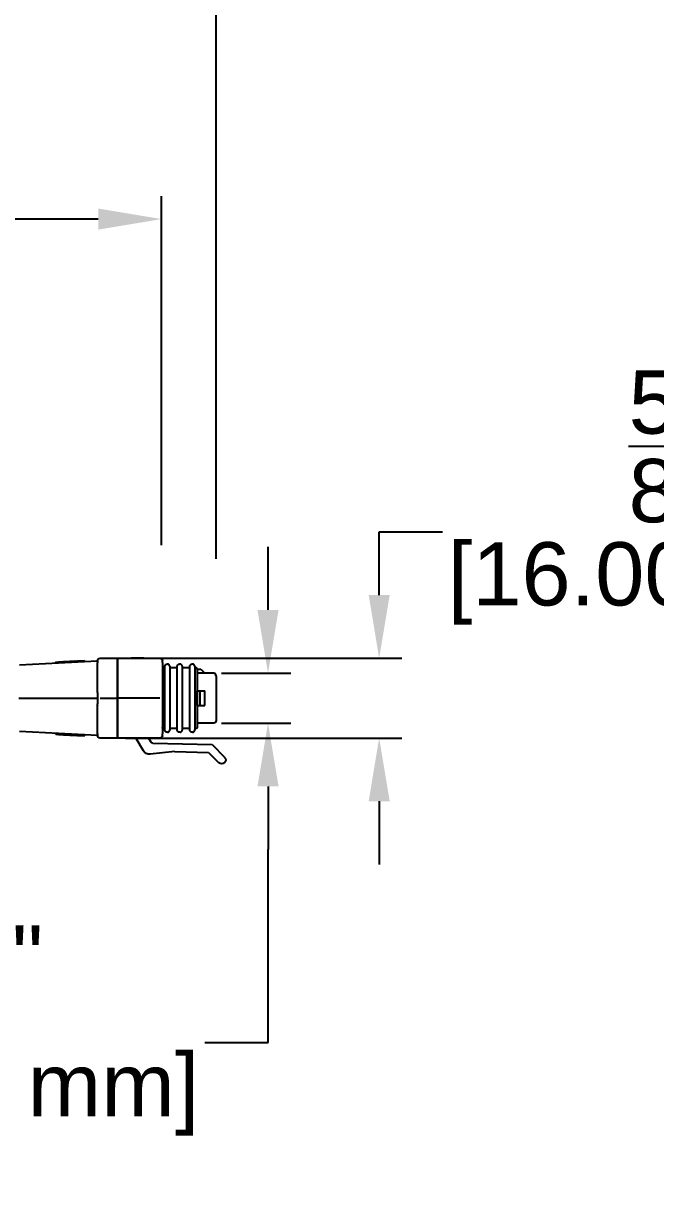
# Model space of a CAD drawing. Header units: inches. Extents: x -8.9 to 62.9, y -1.2 to 30.1.
# Drawn here: x 52.88 to 57.87, y 10.42 to 19.63 of the extents above; entities that cross this region are included whole.
import ezdxf

# ---------------------------------------------------------------- set-up
doc = ezdxf.new("R2010")
doc.units = ezdxf.units.IN
doc.header["$MEASUREMENT"] = 0
doc.layers.get('Defpoints').update_dxf_attribs({"color": 1})
doc.styles.get("Standard").update_dxf_attribs({"font": 'Arial.ttf'})
doc.dimstyles.new('.5 DIM', dxfattribs={"dimscale": 0, "dimtxt": 0.5, "dimasz": 0.5, "dimexe": 0.18, "dimexo": 0.0625, "dimgap": 0.09, "dimtad": 0, "dimtih": 1, "dimtoh": 1, "dimdec": 5, "dimzin": 0, "dimdsep": 46, "dimlunit": 4, "dimtxsty": 'Standard', "dimcen": 0.25, "dimadec": 0, "dimazin": 0, "dimtfac": 1, "dimtdec": 5, "dimtofl": 0, "dimtmove": 0, "dimatfit": 3, "dimfxl": 1, "dimtolj": 1, "dimtzin": 0, "dimarcsym": 0})

# ---------------------------------------------------------------- blocks, each defined once
blk = doc.blocks.new('*D10')
at = {"layer": 'Defpoints', "color": 0, "lineweight": -2, "transparency": 16777216}
for p, q in [((4.8741, 15.5072), (4.8741, 18.2644)), ((53.9707, 15.5072), (53.9707, 18.2644)), ((5.3741, 18.0844), (27.2451, 18.0844)), ((53.4707, 18.0844), (31.5997, 18.0844))]:
    blk.add_line(p, q, dxfattribs=at)
at = {"layer": 'Defpoints', "color": 0, "transparency": 16777216}
for p in [(53.9707, 18.0844), (4.8741, 15.4447), (53.9707, 15.4447)]:
    blk.add_point(p, dxfattribs=at)
for points in [[(5.3741, 18.1677), (5.3741, 18.0011), (4.8741, 18.0844)], [(53.4707, 18.1677), (53.4707, 18.0011), (53.9707, 18.0844)]]:
    blk.add_solid(points, dxfattribs=at)
at = {"layer": 'Defpoints', "color": 0, "transparency": 16777216, "char_height": 0.5, "attachment_point": 5}
for s, insert in [('\\A1;4\'-1{\\H1x;\\S3/32;}"', (29.4224, 18.7625)), ('\\A1;[1247.05 mm]', (29.4224, 17.6762))]:
    blk.add_mtext(s, dxfattribs=dict(at, insert=insert))
blk = doc.blocks.new('*D11')
at = {"layer": 'Defpoints', "color": 0, "lineweight": -2, "transparency": 16777216}
for p, q in [((4.8741, 15.4001), (4.8741, 20.6175)), ((54.4017, 15.4001), (54.4017, 20.6175)), ((5.3741, 20.4375), (27.4606, 20.4375)), ((53.9017, 20.4375), (31.8152, 20.4375))]:
    blk.add_line(p, q, dxfattribs=at)
at = {"layer": 'Defpoints', "color": 0, "transparency": 16777216}
for p in [(54.4017, 20.4375), (4.8741, 15.3376), (54.4017, 15.3376)]:
    blk.add_point(p, dxfattribs=at)
for points in [[(5.3741, 20.5209), (5.3741, 20.3542), (4.8741, 20.4375)], [(53.9017, 20.5209), (53.9017, 20.3542), (54.4017, 20.4375)]]:
    blk.add_solid(points, dxfattribs=at)
at = {"layer": 'Defpoints', "color": 0, "transparency": 16777216, "char_height": 0.5, "attachment_point": 5}
for s, insert in [('\\A1;4\'-1{\\H1x;\\S17/32;}"', (29.6379, 21.1122)), ('\\A1;[1258.00 mm]', (29.6379, 20.0293))]:
    blk.add_mtext(s, dxfattribs=dict(at, insert=insert))
blk = doc.blocks.new('*D15')
at = {"layer": 'Defpoints', "color": 0, "lineweight": -2, "transparency": 16777216}
for p, q in [((55.6896, 15.1143), (55.6896, 15.6143)), ((55.6896, 15.6143), (56.1896, 15.6143)), ((53.6846, 14.6143), (55.8696, 14.6143)), ((53.6846, 13.9844), (55.8696, 13.9844)), ((55.6896, 13.4844), (55.6896, 12.9844))]:
    blk.add_line(p, q, dxfattribs=at)
at = {"layer": 'Defpoints', "color": 0, "transparency": 16777216}
for p in [(53.6221, 14.6143), (53.6221, 13.9844), (55.6896, 13.9844)]:
    blk.add_point(p, dxfattribs=at)
for points in [[(55.6063, 15.1143), (55.7729, 15.1143), (55.6896, 14.6143)], [(55.6063, 13.4844), (55.7729, 13.4844), (55.6896, 13.9844)]]:
    blk.add_solid(points, dxfattribs=at)
at = {"layer": 'Defpoints', "color": 0, "transparency": 16777216, "char_height": 0.5, "attachment_point": 5}
for s, insert in [('\\A1;{\\H1x;\\S5/8;}"', (57.9781, 16.289)), ('\\A1;[16.00 mm]', (57.9781, 15.2061))]:
    blk.add_mtext(s, dxfattribs=dict(at, insert=insert))
blk = doc.blocks.new('*D16')
at = {"layer": 'Defpoints', "color": 0, "lineweight": -2, "transparency": 16777216}
for p, q in [((54.8115, 14.9962), (54.8115, 15.4962)), ((54.4445, 14.4962), (54.9915, 14.4962)), ((54.4445, 14.1025), (54.9915, 14.1025)), ((54.8115, 13.6025), (54.8115, 13.1025)), ((54.8115, 11.5777), (54.8115, 13.1025)), ((54.3115, 11.5777), (54.8115, 11.5777))]:
    blk.add_line(p, q, dxfattribs=at)
at = {"layer": 'Defpoints', "color": 0, "transparency": 16777216}
for p in [(54.382, 14.4962), (54.382, 14.1025), (54.8115, 14.1025)]:
    blk.add_point(p, dxfattribs=at)
for points in [[(54.7282, 14.9962), (54.8948, 14.9962), (54.8115, 14.4962)], [(54.7282, 13.6025), (54.8948, 13.6025), (54.8115, 14.1025)]]:
    blk.add_solid(points, dxfattribs=at)
at = {"layer": 'Defpoints', "color": 0, "transparency": 16777216, "char_height": 0.5, "attachment_point": 5}
for s, insert in [('\\A1;{\\H1x;\\S13/32;}"', (52.523, 12.2558)), ('\\A1;[10.00 mm]', (52.523, 11.1695))]:
    blk.add_mtext(s, dxfattribs=dict(at, insert=insert))

msp = doc.modelspace()

# ---------------------------------------------------------------- linework, layer by layer
for p, q in [((52.849147, 14.561736), (53.464659, 14.593993)), ((53.135036, 14.584913), (53.127293, 14.576313)), ((53.135036, 14.584913), (53.15548, 14.585984)), ((53.15548, 14.585984), (53.175923, 14.587055)), ((53.15548, 14.585984), (53.155908, 14.577812)), ((53.165386, 14.586568), (53.165324, 14.5865)), ((53.165386, 14.586568), (53.185794, 14.587638)), ((53.175923, 14.587055), (53.184523, 14.579312)), ((53.185794, 14.587638), (53.206203, 14.588707)), ((53.185794, 14.587638), (53.186226, 14.579401)), ((53.195583, 14.588086), (53.18784, 14.579486)), ((53.195583, 14.588086), (53.216026, 14.589157)), ((53.206203, 14.588707), (53.206271, 14.588646)), ((53.216026, 14.589157), (53.23647, 14.590229)), ((53.216026, 14.589157), (53.216455, 14.580986)), ((53.225933, 14.589741), (53.225871, 14.589673)), ((53.225933, 14.589741), (53.246341, 14.590811)), ((53.23647, 14.590229), (53.24507, 14.582485)), ((53.246341, 14.590811), (53.26675, 14.59188)), ((53.246341, 14.590811), (53.246773, 14.582574)), ((53.25613, 14.591259), (53.248386, 14.582659)), ((53.25613, 14.591259), (53.276573, 14.59233)), ((53.26675, 14.59188), (53.266818, 14.591819)), ((53.276573, 14.59233), (53.297016, 14.593402)), ((53.276573, 14.59233), (53.277001, 14.584159)), ((53.286479, 14.592914), (53.286418, 14.592846)), ((53.286479, 14.592914), (53.306888, 14.593984)), ((53.297016, 14.593402), (53.305616, 14.585658)), ((53.306888, 14.593984), (53.327297, 14.595053)), ((53.306888, 14.593984), (53.30732, 14.585748)), ((53.327297, 14.595053), (53.335965, 14.587249)), ((53.327518, 14.594854), (53.337203, 14.595362)), ((53.337203, 14.595362), (53.357724, 14.596437)), ((53.337203, 14.595362), (53.337624, 14.587336)), ((53.357724, 14.596437), (53.366171, 14.588832)), ((53.464659, 14.59465), (53.464659, 14.581592)), ((53.464659, 14.579973), (53.464659, 14.581592)), ((53.464659, 14.356347), (53.464659, 14.579769)), ((53.484344, 14.614335), (53.622139, 14.614335)), ((53.622139, 14.614335), (53.956785, 14.614335)), ((53.622139, 14.590395), (53.622139, 14.614335)), ((53.622139, 14.614335), (53.622139, 14.590395)), ((53.622139, 14.352194), (53.622139, 14.590395)), ((53.622139, 14.590395), (53.622139, 14.352194)), ((53.730749, 14.614335), (53.730749, 14.618862)), ((53.730749, 14.618862), (53.745306, 14.618862)), ((53.756874, 14.618862), (53.784681, 14.618862)), ((53.756874, 14.614335), (53.756874, 14.618862)), ((53.784681, 14.618862), (53.827265, 14.618862)), ((53.784681, 14.614335), (53.784681, 14.618862)), ((53.827264, 14.618862), (53.830853, 14.618862)), ((53.827265, 14.614335), (53.827265, 14.618862)), ((53.830853, 14.614335), (53.830853, 14.618862)), ((53.97647, 14.581592), (53.97647, 14.59465)), ((53.97647, 14.581592), (53.97647, 14.343391)), ((54.017809, 14.569059), (54.013872, 14.569059)), ((54.116234, 14.569059), (54.112297, 14.569059)), ((54.214659, 14.569059), (54.210722, 14.569059)), ((53.996155, 14.539531), (53.984344, 14.539531)), ((54.09458, 14.539531), (54.035525, 14.539531)), ((54.193006, 14.539531), (54.13395, 14.539531)), ((54.244187, 14.539531), (54.232376, 14.539531)), ((54.381982, 14.496224), (54.25206, 14.496224)), ((54.252061, 14.52772), (54.27962, 14.52772)), ((54.27962, 14.52772), (54.311116, 14.496224)), ((52.843142, 14.299374), (53.464659, 14.299374)), ((53.464659, 14.343391), (53.464659, 14.35588)), ((53.464659, 14.343391), (53.464659, 14.255357)), ((53.484344, 14.299374), (53.622139, 14.299374)), ((53.622139, 14.352194), (53.622139, 14.246553)), ((53.622139, 14.246553), (53.622139, 14.352194)), ((53.956785, 14.299374), (53.622139, 14.299374)), ((53.97647, 14.343391), (53.97647, 14.255357)), ((54.252061, 14.358429), (54.273177, 14.358429)), ((53.464659, 14.242868), (53.464659, 14.255357)), ((53.464659, 14.018979), (53.464659, 14.242401)), ((53.622139, 14.008353), (53.622139, 14.246553)), ((53.622139, 14.246553), (53.622139, 14.008353)), ((53.97647, 14.255357), (53.97647, 14.017156)), ((54.252061, 14.240319), (54.273176, 14.240319)), ((54.381982, 14.102524), (54.25206, 14.102524)), ((53.464659, 14.004754), (52.849147, 14.037012)), ((53.13503, 14.013835), (53.127287, 14.022435)), ((53.13503, 14.013835), (53.155473, 14.012764)), ((53.155473, 14.012764), (53.155902, 14.020936)), ((53.155473, 14.012764), (53.175917, 14.011693)), ((53.16538, 14.01218), (53.165318, 14.012248)), ((53.16538, 14.01218), (53.185788, 14.011111)), ((53.175917, 14.011693), (53.184517, 14.019436)), ((53.185788, 14.011111), (53.18622, 14.019347)), ((53.185788, 14.011111), (53.206197, 14.010041)), ((53.195577, 14.010662), (53.187833, 14.019262)), ((53.195577, 14.010662), (53.21602, 14.009591)), ((53.206197, 14.010041), (53.206265, 14.010102)), ((53.21602, 14.009591), (53.216448, 14.017763)), ((53.21602, 14.009591), (53.236463, 14.00852)), ((53.225926, 14.009007), (53.225865, 14.009075)), ((53.225926, 14.009007), (53.246335, 14.007937)), ((53.236463, 14.00852), (53.245063, 14.016263)), ((53.246335, 14.007937), (53.246767, 14.016174)), ((53.246335, 14.007937), (53.266744, 14.006868)), ((53.256124, 14.007489), (53.24838, 14.016089)), ((53.256124, 14.007489), (53.276567, 14.006418)), ((53.266744, 14.006868), (53.266812, 14.006929)), ((53.276567, 14.006418), (53.276995, 14.014589)), ((53.276567, 14.006418), (53.29701, 14.005346)), ((53.286473, 14.005834), (53.286412, 14.005902)), ((53.286473, 14.005834), (53.306882, 14.004764)), ((53.29701, 14.005346), (53.30561, 14.01309)), ((53.306882, 14.004764), (53.307314, 14.013001)), ((53.306882, 14.004764), (53.327291, 14.003695)), ((53.327291, 14.003695), (53.335959, 14.011499)), ((53.327801, 14.004154), (53.337197, 14.003662)), ((53.337197, 14.003662), (53.337603, 14.011413)), ((53.337197, 14.003662), (53.357865, 14.002579)), ((53.357865, 14.002579), (53.366022, 14.009924)), ((53.464659, 14.017156), (53.464659, 14.018775)), ((53.464659, 14.017156), (53.464659, 14.004098)), ((53.622139, 14.008353), (53.622139, 13.984413)), ((53.622139, 13.984413), (53.622139, 14.008353)), ((53.97647, 14.004098), (53.97647, 14.017156)), ((53.996155, 14.059216), (53.984344, 14.059216)), ((54.017809, 14.029689), (54.013872, 14.029689)), ((54.09458, 14.059216), (54.035525, 14.059216)), ((54.116234, 14.029689), (54.112297, 14.029689)), ((54.193006, 14.059216), (54.13395, 14.059216)), ((54.214659, 14.029689), (54.210722, 14.029689)), ((54.244187, 14.059216), (54.232376, 14.059216)), ((53.622139, 13.984413), (53.484344, 13.984413)), ((53.956785, 13.984413), (53.622139, 13.984413)), ((53.76671, 13.984413), (53.823678, 13.885743)), ((53.867452, 13.984413), (53.88481, 13.954349)), ((53.901342, 13.944513), (54.370069, 13.932239)), ((54.370069, 13.932239), (54.468089, 13.834218)), ((54.074917, 13.876921), (53.880994, 13.856539)), ((54.074917, 13.876921), (54.342172, 13.869922)), ((54.342172, 13.869922), (54.422983, 13.789112)), ((54.468089, 13.789676), (54.467525, 13.789112))]:
    msp.add_line(p, q)
at = {"extrusion": (0, 0, -1)}
for centre, radius, start, end in [((-53.484344, 14.59465), 0.019685, 0, 90), ((-53.956785, 14.59465), 0.019685, 90, 180), ((-54.013872, 14.551342), 0.017717, 0, 90), ((-54.112297, 14.551342), 0.017717, 0, 90), ((-54.210722, 14.551342), 0.017717, 0, 90), ((-54.381982, 14.122209), 0.019685, 180, 270), ((-53.484344, 14.004098), 0.019685, 270, 0), ((-53.956785, 14.004098), 0.019685, 180, 270), ((-53.984344, 14.06709), 0.007874, 270, 0), ((-54.013872, 14.047405), 0.017717, 270, 0), ((-54.112297, 14.047405), 0.017717, 270, 0), ((-54.210722, 14.047405), 0.017717, 270, 0), ((-54.244187, 14.06709), 0.007874, 180, 270), ((-53.901858, 13.964191), 0.019685, 271.5, 330), ((-53.874821, 13.91527), 0.059055, 264, 330), ((-54.445818, 13.811947), 0.031496, 135, 225), ((-54.445254, 13.811383), 0.031496, 225, 315)]:
    msp.add_arc(centre, radius, start, end, dxfattribs=at)
for centre, radius, start, end in [((54.017809, 14.551342), 0.017717, 0, 90), ((54.116234, 14.551342), 0.017717, 0, 90), ((54.214659, 14.551342), 0.017717, 0, 90), ((53.984344, 14.531657), 0.007874, 90, 180), ((54.244187, 14.531657), 0.007874, 0, 90), ((54.381982, 14.476539), 0.019685, 0, 90), ((54.017809, 14.047405), 0.017717, 270, 0), ((54.116234, 14.047405), 0.017717, 270, 0), ((54.214659, 14.047405), 0.017717, 270, 0)]:
    msp.add_arc(centre, radius, start, end)
for points, degree in [([(53.464659, 14.579973), (53.464659, 14.579905), (53.464659, 14.579837), (53.464659, 14.579769)], 3), ([(53.747662, 14.618862), (53.747662, 14.614335)], 1), ([(53.464659, 14.35588), (53.464659, 14.356036), (53.464659, 14.356191), (53.464659, 14.356347)], 3), ([(54.252061, 14.240319), (54.252061, 14.260004), (54.252061, 14.299374), (54.252061, 14.338744), (54.252061, 14.358429)], 3), ([(54.273177, 14.358429), (54.273178, 14.319541), (54.273178, 14.279206), (54.273176, 14.240319)], 3), ([(53.464659, 14.242868), (53.464659, 14.242712), (53.464659, 14.242556), (53.464659, 14.242401)], 3), ([(53.464659, 14.018775), (53.464659, 14.018842), (53.464659, 14.01891), (53.464659, 14.018979)], 3)]:
    msp.add_open_spline(points, degree=degree)
for points, knots in [([(53.747662, 14.618862), (53.747663, 14.618862), (53.748231, 14.618862), (53.751149, 14.618862), (53.753909, 14.618862), (53.756874, 14.618862)], [0, 0, 0, 0, 0.49397338, 0.49397338, 1, 1, 1, 1]), ([(53.996155, 14.047405), (53.996155, 14.047406), (53.996155, 14.048032), (53.996155, 14.05047), (53.996155, 14.052303), (53.996155, 14.059332), (53.996155, 14.066069), (53.996155, 14.082622), (53.996155, 14.092207), (53.996155, 14.113407), (53.996155, 14.125052), (53.996155, 14.149236), (53.996155, 14.161889), (53.996155, 14.188166), (53.996155, 14.201791), (53.996155, 14.242825), (53.996155, 14.270797), (53.996155, 14.32788), (53.996155, 14.35595), (53.996155, 14.397301), (53.996155, 14.41086), (53.996155, 14.436972), (53.996155, 14.449602), (53.996155, 14.473865), (53.996155, 14.485497), (53.996155, 14.506596), (53.996155, 14.516236), (53.996155, 14.532773), (53.996155, 14.539487), (53.996155, 14.548874), (53.996155, 14.551343), (53.996155, 14.551342)], [0, 0, 0, 0, 0.03125, 0.03125, 0.0625, 0.0625, 0.125, 0.125, 0.1875, 0.1875, 0.25, 0.25, 0.3125, 0.3125, 0.375, 0.375, 0.5, 0.5, 0.625, 0.625, 0.6875, 0.6875, 0.75, 0.75, 0.8125, 0.8125, 0.875, 0.875, 0.9375, 0.9375, 1, 1, 1, 1]), ([(54.035525, 14.551343), (54.035525, 14.551342), (54.035525, 14.550729), (54.035525, 14.548298), (54.035525, 14.546457), (54.035525, 14.539425), (54.035525, 14.532714), (54.035525, 14.516151), (54.035525, 14.506582), (54.035525, 14.485392), (54.035525, 14.473741), (54.035525, 14.449556), (54.035525, 14.436909), (54.035525, 14.410643), (54.035525, 14.397011), (54.035525, 14.355966), (54.035525, 14.328002), (54.035525, 14.270924), (54.035525, 14.242838), (54.035525, 14.201494), (54.035525, 14.187929), (54.035525, 14.16181), (54.035525, 14.149176), (54.035525, 14.124914), (54.035525, 14.113281), (54.035525, 14.092177), (54.035525, 14.082526), (54.035525, 14.06599), (54.035525, 14.059263), (54.035525, 14.049881), (54.035525, 14.047405), (54.035525, 14.047406)], [0, 0, 0, 0, 0.03125, 0.03125, 0.0625, 0.0625, 0.125, 0.125, 0.1875, 0.1875, 0.25, 0.25, 0.3125, 0.3125, 0.375, 0.375, 0.5, 0.5, 0.625, 0.625, 0.6875, 0.6875, 0.75, 0.75, 0.8125, 0.8125, 0.875, 0.875, 0.9375, 0.9375, 1, 1, 1, 1]), ([(54.09458, 14.047405), (54.09458, 14.047406), (54.09458, 14.048032), (54.09458, 14.05047), (54.09458, 14.052303), (54.09458, 14.059332), (54.09458, 14.066069), (54.09458, 14.082622), (54.09458, 14.092207), (54.09458, 14.113407), (54.09458, 14.125052), (54.09458, 14.149236), (54.09458, 14.161889), (54.09458, 14.188166), (54.09458, 14.201791), (54.09458, 14.242825), (54.09458, 14.270797), (54.09458, 14.32788), (54.09458, 14.35595), (54.09458, 14.397301), (54.09458, 14.41086), (54.09458, 14.436972), (54.09458, 14.449602), (54.09458, 14.473865), (54.09458, 14.485497), (54.09458, 14.506596), (54.09458, 14.516236), (54.09458, 14.532773), (54.09458, 14.539487), (54.09458, 14.548874), (54.09458, 14.551343), (54.09458, 14.551342)], [0, 0, 0, 0, 0.03125, 0.03125, 0.0625, 0.0625, 0.125, 0.125, 0.1875, 0.1875, 0.25, 0.25, 0.3125, 0.3125, 0.375, 0.375, 0.5, 0.5, 0.625, 0.625, 0.6875, 0.6875, 0.75, 0.75, 0.8125, 0.8125, 0.875, 0.875, 0.9375, 0.9375, 1, 1, 1, 1]), ([(54.13395, 14.551343), (54.13395, 14.551342), (54.13395, 14.550729), (54.13395, 14.548298), (54.13395, 14.546457), (54.13395, 14.539425), (54.13395, 14.532714), (54.13395, 14.516151), (54.13395, 14.506582), (54.13395, 14.485392), (54.13395, 14.473741), (54.13395, 14.449556), (54.13395, 14.436909), (54.13395, 14.410643), (54.13395, 14.397011), (54.13395, 14.355966), (54.13395, 14.328002), (54.13395, 14.270924), (54.13395, 14.242838), (54.13395, 14.201494), (54.13395, 14.187929), (54.13395, 14.16181), (54.13395, 14.149176), (54.13395, 14.124914), (54.13395, 14.113281), (54.13395, 14.092177), (54.13395, 14.082526), (54.13395, 14.06599), (54.13395, 14.059263), (54.13395, 14.049881), (54.13395, 14.047405), (54.13395, 14.047406)], [0, 0, 0, 0, 0.03125, 0.03125, 0.0625, 0.0625, 0.125, 0.125, 0.1875, 0.1875, 0.25, 0.25, 0.3125, 0.3125, 0.375, 0.375, 0.5, 0.5, 0.625, 0.625, 0.6875, 0.6875, 0.75, 0.75, 0.8125, 0.8125, 0.875, 0.875, 0.9375, 0.9375, 1, 1, 1, 1]), ([(54.193006, 14.047405), (54.193006, 14.047406), (54.193006, 14.048032), (54.193006, 14.05047), (54.193006, 14.052303), (54.193006, 14.059332), (54.193006, 14.066069), (54.193006, 14.082622), (54.193006, 14.092207), (54.193006, 14.113407), (54.193006, 14.125052), (54.193006, 14.149236), (54.193006, 14.161889), (54.193006, 14.188166), (54.193006, 14.201791), (54.193006, 14.242825), (54.193006, 14.270797), (54.193006, 14.32788), (54.193006, 14.35595), (54.193006, 14.397301), (54.193006, 14.41086), (54.193006, 14.436972), (54.193006, 14.449602), (54.193006, 14.473865), (54.193006, 14.485497), (54.193006, 14.506596), (54.193006, 14.516236), (54.193006, 14.532773), (54.193006, 14.539487), (54.193006, 14.548874), (54.193006, 14.551343), (54.193006, 14.551342)], [0, 0, 0, 0, 0.03125, 0.03125, 0.0625, 0.0625, 0.125, 0.125, 0.1875, 0.1875, 0.25, 0.25, 0.3125, 0.3125, 0.375, 0.375, 0.5, 0.5, 0.625, 0.625, 0.6875, 0.6875, 0.75, 0.75, 0.8125, 0.8125, 0.875, 0.875, 0.9375, 0.9375, 1, 1, 1, 1]), ([(54.232376, 14.551343), (54.232376, 14.551342), (54.232376, 14.550729), (54.232376, 14.548298), (54.232376, 14.546457), (54.232376, 14.539425), (54.232376, 14.532714), (54.232376, 14.516151), (54.232376, 14.506582), (54.232376, 14.485392), (54.232376, 14.473741), (54.232376, 14.449556), (54.232376, 14.436909), (54.232376, 14.410643), (54.232376, 14.397011), (54.232376, 14.355966), (54.232376, 14.328002), (54.232376, 14.270924), (54.232376, 14.242838), (54.232376, 14.201494), (54.232376, 14.187929), (54.232376, 14.16181), (54.232376, 14.149176), (54.232376, 14.124914), (54.232376, 14.113281), (54.232376, 14.092177), (54.232376, 14.082526), (54.232376, 14.06599), (54.232376, 14.059263), (54.232376, 14.049881), (54.232376, 14.047405), (54.232376, 14.047406)], [0, 0, 0, 0, 0.03125, 0.03125, 0.0625, 0.0625, 0.125, 0.125, 0.1875, 0.1875, 0.25, 0.25, 0.3125, 0.3125, 0.375, 0.375, 0.5, 0.5, 0.625, 0.625, 0.6875, 0.6875, 0.75, 0.75, 0.8125, 0.8125, 0.875, 0.875, 0.9375, 0.9375, 1, 1, 1, 1]), ([(54.252061, 14.531658), (54.252061, 14.531657), (54.252061, 14.529211), (54.252061, 14.520089), (54.252061, 14.513635), (54.252061, 14.497948), (54.252061, 14.488972), (54.252061, 14.46931), (54.252061, 14.45853), (54.252061, 14.436245), (54.252061, 14.424661), (54.252061, 14.400732), (54.252061, 14.388295), (54.252061, 14.350707), (54.252061, 14.325272), (54.252061, 14.2866), (54.252061, 14.273585), (54.252061, 14.248058), (54.252061, 14.235463), (54.252061, 14.210622), (54.252061, 14.198378), (54.252061, 14.174285), (54.252061, 14.162539), (54.252061, 14.140277), (54.252061, 14.129682), (54.252061, 14.109814), (54.252061, 14.100807), (54.252061, 14.085249), (54.252061, 14.078688), (54.252061, 14.069637), (54.252061, 14.06709), (54.252061, 14.067091)], [0, 0, 0, 0, 0.0625, 0.0625, 0.125, 0.125, 0.1875, 0.1875, 0.25, 0.25, 0.3125, 0.3125, 0.375, 0.375, 0.5, 0.5, 0.5625, 0.5625, 0.625, 0.625, 0.6875, 0.6875, 0.75, 0.75, 0.8125, 0.8125, 0.875, 0.875, 0.9375, 0.9375, 1, 1, 1, 1]), ([(54.401667, 14.476539), (54.401667, 14.476539), (54.401667, 14.475859), (54.401667, 14.47335), (54.401667, 14.471535), (54.401667, 14.465035), (54.401667, 14.459191), (54.401667, 14.439714), (54.401667, 14.423826), (54.401667, 14.398846), (54.401667, 14.390262), (54.401667, 14.372644), (54.401667, 14.36357), (54.401667, 14.336341), (54.401667, 14.317988), (54.401667, 14.290186), (54.401667, 14.280817), (54.401667, 14.262327), (54.401667, 14.253198), (54.401667, 14.235179), (54.401667, 14.226287), (54.401667, 14.208767), (54.401667, 14.200094), (54.401667, 14.183265), (54.401667, 14.175189), (54.401667, 14.159858), (54.401667, 14.152545), (54.401667, 14.142805), (54.401667, 14.13976), (54.401667, 14.134146), (54.401667, 14.13157), (54.401667, 14.125051), (54.401667, 14.122208), (54.401667, 14.122209)], [0, 0, 0, 0, 0.03125, 0.03125, 0.0625, 0.0625, 0.125, 0.125, 0.25, 0.25, 0.3125, 0.3125, 0.375, 0.375, 0.5, 0.5, 0.5625, 0.5625, 0.625, 0.625, 0.6875, 0.6875, 0.75, 0.75, 0.8125, 0.8125, 0.875, 0.875, 0.90625, 0.90625, 0.9375, 0.9375, 1, 1, 1, 1]), ([(54.273177, 14.358429), (54.273214, 14.358429), (54.273252, 14.358429), (54.278208, 14.358429), (54.283125, 14.358429), (54.293291, 14.358429), (54.298539, 14.358429), (54.30623, 14.358429), (54.308673, 14.358429), (54.311116, 14.358429)], [0, 0, 0, 0, 0.00297906, 0.00297906, 0.39161945, 0.39161945, 0.80675265, 0.80675265, 1, 1, 1, 1]), ([(54.311116, 14.240319), (54.311116, 14.250039), (54.311116, 14.259852), (54.311116, 14.279568), (54.311116, 14.289448), (54.311116, 14.309251), (54.311116, 14.319186), (54.311116, 14.338897), (54.311116, 14.348697), (54.311116, 14.358429)], [0, 0, 0, 0, 0.25, 0.25, 0.5, 0.5, 0.75, 0.75, 1, 1, 1, 1]), ([(54.273176, 14.240319), (54.277782, 14.240319), (54.282387, 14.240319), (54.295035, 14.240319), (54.303075, 14.240319), (54.311116, 14.240319)], [0, 0, 0, 0, 0.36392379, 0.36392379, 1, 1, 1, 1])]:
    msp.add_open_spline(points, degree=3, knots=knots)

# ---------------------------------------------------------------- dimensions: what is measured, and where the dimension line sits
at = {"layer": 'Defpoints'}
for base, p1, p2, picture, middle in [((54.401667, 20.437524), (4.874108, 15.337557), (54.401667, 15.337557), '*D11', (29.637887, 20.437524)), ((53.970705, 18.084388), (4.874108, 15.444745), (53.970705, 15.444745), '*D10', (29.422406, 18.084388))]:
    dim = msp.add_linear_dim(base=base, p1=p1, p2=p2, dimstyle='.5 DIM', override={"dimscale": 1, "dimpost": '\\X'}, dxfattribs=at)
    dim.commit()
    dim.dimension.update_dxf_attribs({"geometry": picture, "text_midpoint": middle, "dimtype": 160})
for base, p1, p2, override, picture, middle in [((55.689586, 13.984413), (53.622139, 14.614335), (53.622139, 13.984413), {"dimscale": 1, "dimpost": '\\X'}, '*D15', (57.978085, 15.614335)), ((54.811501, 14.102524), (54.381982, 14.496224), (54.381982, 14.102524), {"dimscale": 1, "dimpost": '\\X', "dimtmove": 1}, '*D16', (54.626167, 11.577703))]:
    dim = msp.add_linear_dim(base=base, p1=p1, p2=p2, angle=90, dimstyle='.5 DIM', override=override, dxfattribs=at)
    dim.commit()
    dim.dimension.update_dxf_attribs({"geometry": picture, "text_midpoint": middle, "dimtype": 160})

doc.saveas('drawing.dxf')
